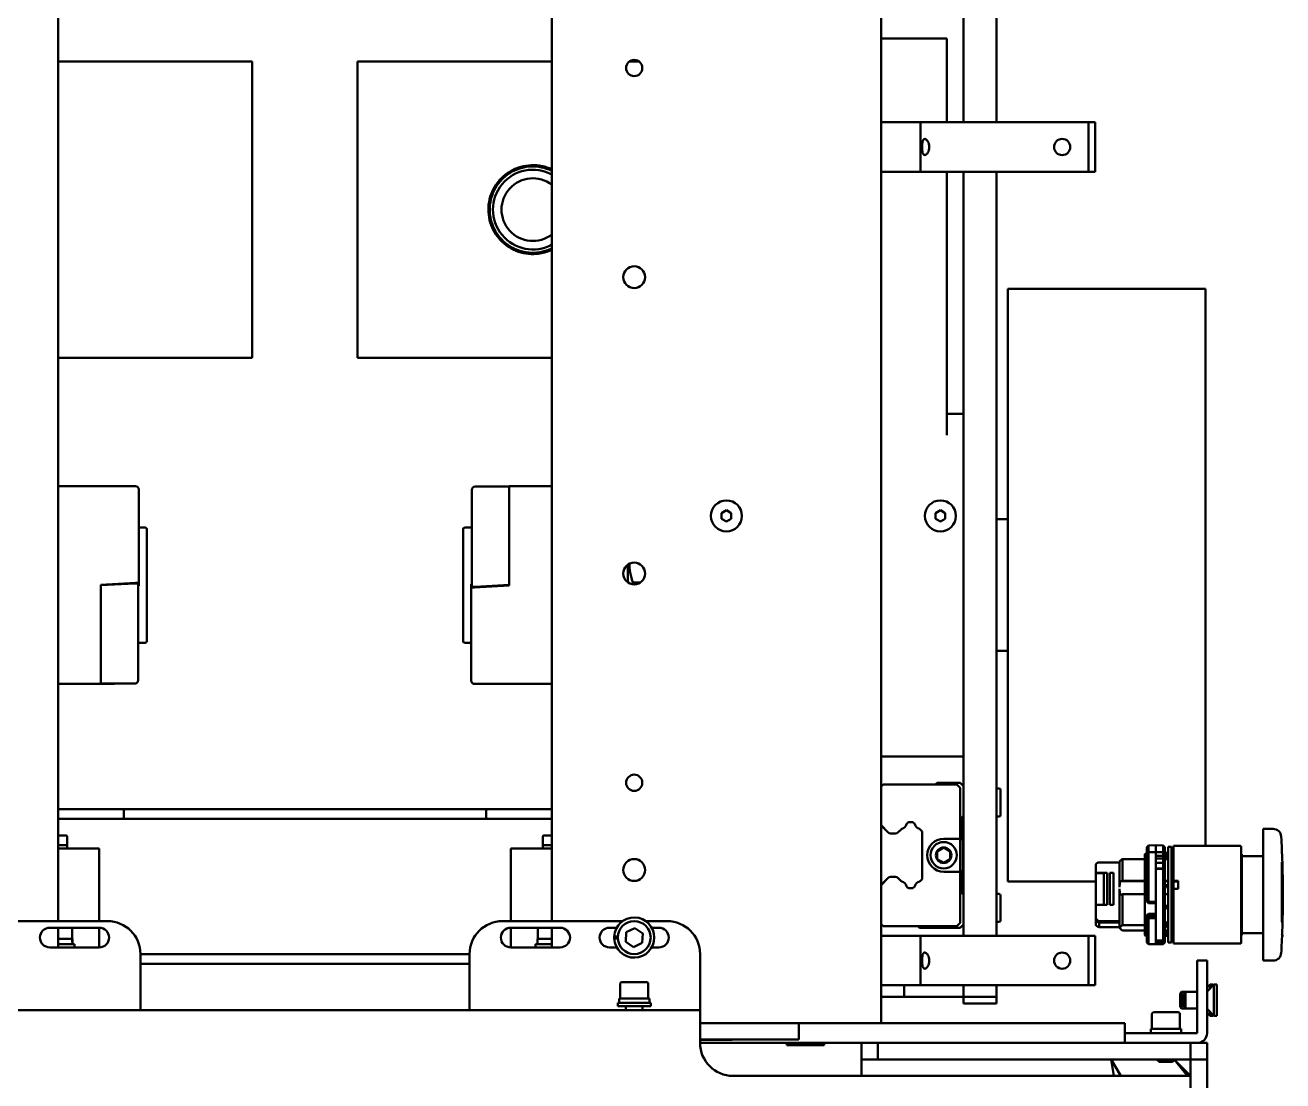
# Model space of a CAD drawing. Header units: millimetres. Extents: x 0 to 792, y -110 to 1285.
# Drawn here: x 317.4 to 699.5, y 757.8 to 1078.3 of the extents above; entities that cross this region are included whole.
import ezdxf

# ---------------------------------------------------------------- set-up
doc = ezdxf.new("R2010")
doc.units = ezdxf.units.MM
doc.header["$LTSCALE"] = 1.333333
doc.layers.add('Visible (ISO)', color=7, linetype='Continuous', lineweight=50)

msp = doc.modelspace()

# ---------------------------------------------------------------- linework, layer by layer
at = {"layer": 'Visible (ISO)'}
for p, q in [((602.43, 1048.76), (602.43, 1130.26)), ((612.43, 1048.76), (612.43, 1130.26)), ((327.43, 1126.26), (327.43, 806.26)), ((477.43, 1126.26), (477.43, 806.26)), ((577.43, 787.26), (577.43, 1126.26)), ((577.43, 1074.26), (579.23, 1074.26)), ((579.23, 1074.26), (597.43, 1074.26)), ((597.43, 1067.76), (597.43, 1074.26)), ((327.73, 1067.26), (327.43, 1067.26)), ((347.83, 1067.26), (327.73, 1067.26)), ((386.43, 1067.26), (347.83, 1067.26)), ((386.43, 1067.26), (386.43, 1061.38)), ((418.43, 1067.26), (457.03, 1067.26)), ((418.43, 1061.38), (418.43, 1067.26)), ((457.03, 1067.26), (477.13, 1067.26)), ((477.13, 1067.26), (477.43, 1067.26)), ((501, 1067.26), (503.86, 1067.26)), ((597.43, 1067.76), (597.43, 1048.76)), ((386.43, 1058.01), (386.43, 1061.38)), ((418.43, 1061.38), (418.43, 1058.01)), ((386.43, 1051.6), (386.43, 1058.01)), ((418.43, 1058.01), (418.43, 1051.6)), ((386.43, 1051.14), (386.43, 1051.6)), ((386.43, 1051.14), (386.43, 1044.4)), ((418.43, 1051.6), (418.43, 1051.14)), ((418.43, 1044.4), (418.43, 1051.14)), ((577.43, 1048.76), (589.43, 1048.76)), ((589.43, 1048.76), (604.43, 1048.76)), ((589.43, 1048.76), (589.43, 1033.76)), ((604.43, 1048.76), (640.43, 1048.76)), ((640.43, 1048.76), (640.43, 1033.76)), ((640.43, 1048.76), (642.43, 1048.76)), ((642.43, 1033.76), (642.43, 1048.76)), ((386.43, 1044.4), (386.43, 1000.12)), ((418.43, 1000.12), (418.43, 1044.4)), ((589.43, 1033.76), (577.43, 1033.76)), ((604.43, 1033.76), (589.43, 1033.76)), ((597.43, 1033.76), (597.43, 953.76)), ((602.43, 801.76), (602.43, 1033.76)), ((640.43, 1033.76), (604.43, 1033.76)), ((612.43, 801.76), (612.43, 1033.76)), ((642.43, 1033.76), (640.43, 1033.76)), ((386.43, 1000.12), (386.43, 993.38)), ((418.43, 993.38), (418.43, 1000.12)), ((615.93, 818.26), (615.93, 998.26)), ((615.93, 998.26), (675.93, 998.26)), ((675.93, 829.11), (675.93, 998.26)), ((386.43, 992.92), (386.43, 993.38)), ((418.43, 993.38), (418.43, 992.92)), ((386.43, 986.51), (386.43, 992.92)), ((418.43, 992.92), (418.43, 986.51)), ((386.43, 983.14), (386.43, 986.51)), ((418.43, 986.51), (418.43, 983.14)), ((386.43, 983.14), (386.43, 977.26)), ((418.43, 977.26), (418.43, 983.14)), ((327.73, 977.26), (327.43, 977.26)), ((347.83, 977.26), (327.73, 977.26)), ((386.43, 977.26), (347.83, 977.26)), ((418.43, 977.26), (457.03, 977.26)), ((457.03, 977.26), (477.13, 977.26)), ((477.13, 977.26), (477.43, 977.26)), ((597.43, 960.26), (602.43, 960.26)), ((327.43, 938.26), (350.93, 938.26)), ((351.93, 908.99), (351.93, 937.26)), ((453.13, 937.16), (453.13, 907.73)), ((464.48, 938.16), (454.13, 938.16)), ((464.48, 938.22), (460.28, 938.22)), ((460.28, 938.22), (460.28, 938.16)), ((464.48, 938.26), (464.48, 908.13)), ((477.43, 938.26), (464.48, 938.26)), ((528.93, 930.13), (530.43, 930.99)), ((528.93, 928.39), (528.93, 930.13)), ((530.43, 927.53), (528.93, 928.39)), ((530.43, 930.99), (531.93, 930.12)), ((531.93, 928.39), (530.43, 927.53)), ((531.93, 930.12), (531.93, 928.39)), ((593.93, 930.13), (595.43, 930.99)), ((593.93, 928.39), (593.93, 930.13)), ((595.43, 927.53), (593.93, 928.39)), ((595.43, 930.99), (596.93, 930.12)), ((596.93, 928.39), (595.43, 927.53)), ((596.93, 930.12), (596.93, 928.39)), ((351.93, 925.73), (353.93, 925.73)), ((354.43, 891.28), (354.43, 925.23)), ((450.43, 925.23), (450.43, 891.28)), ((453.13, 925.73), (450.93, 925.73)), ((612.43, 928.26), (615.93, 928.26)), ((500.53, 914.49), (500.53, 909.03)), ((500.53, 914.49), (500.53, 909.03)), ((340.38, 908.39), (350.93, 908.94)), ((350.73, 908.74), (340.38, 908.2)), ((340.38, 878.26), (340.38, 908.39)), ((350.73, 908.74), (351.73, 908.79)), ((350.93, 908.94), (351.93, 908.99)), ((351.73, 879.36), (351.73, 908.79)), ((351.93, 908.99), (351.93, 908.01)), ((452.93, 907.53), (452.93, 908.51)), ((453.93, 907.58), (452.93, 907.53)), ((452.93, 907.53), (452.93, 879.26)), ((454.13, 907.78), (453.13, 907.73)), ((464.48, 908.13), (453.93, 907.58)), ((454.13, 907.78), (464.48, 908.32)), ((502.03, 909.04), (504.35, 909.04)), ((502.03, 909.04), (504.35, 909.04)), ((351.73, 890.78), (353.93, 890.78)), ((452.93, 890.78), (450.93, 890.78)), ((612.43, 888.26), (615.93, 888.26)), ((327.43, 878.26), (340.38, 878.26)), ((340.38, 878.36), (350.73, 878.36)), ((340.38, 878.3), (344.58, 878.3)), ((344.58, 878.3), (344.58, 878.36)), ((477.43, 878.26), (453.93, 878.26)), ((579.23, 856.26), (577.43, 856.26)), ((602.43, 856.26), (579.23, 856.26)), ((594.43, 848.26), (593.9, 847.73)), ((594.43, 848.26), (601.43, 848.26)), ((602.43, 847.26), (601.43, 848.26)), ((577.43, 847.13), (578.03, 847.73)), ((578.03, 847.73), (600.43, 847.73)), ((600.43, 847.73), (601.43, 846.73)), ((601.43, 846.73), (601.43, 831.26)), ((613.23, 846.51), (612.43, 846.51)), ((613.73, 846.01), (613.73, 838.51)), ((327.43, 840.26), (342.43, 840.26)), ((342.43, 837.26), (327.43, 837.26)), ((342.43, 840.26), (347.43, 840.26)), ((347.43, 837.26), (342.43, 837.26)), ((347.43, 840.26), (347.43, 837.26)), ((347.43, 840.26), (457.43, 840.26)), ((347.43, 837.26), (457.43, 837.26)), ((457.43, 840.26), (462.43, 840.26)), ((457.43, 837.26), (457.43, 840.26)), ((462.43, 837.26), (457.43, 837.26)), ((462.43, 840.26), (477.43, 840.26)), ((477.43, 837.26), (462.43, 837.26)), ((601.93, 837.34), (601.93, 831.17)), ((602.22, 838.05), (602.43, 838.26)), ((613.23, 838.01), (612.43, 838.01)), ((579.61, 833.15), (577.43, 835.33)), ((577.43, 835.3), (579.57, 833.15)), ((580.28, 832.86), (581.84, 832.86)), ((582.55, 833.15), (583.49, 834.1)), ((585.29, 835.89), (585.51, 836.11)), ((585.83, 836.26), (586.95, 836.26)), ((587.31, 836.11), (587.54, 835.88)), ((589.32, 834.1), (589.93, 833.49)), ((589.93, 833.49), (589.93, 819.03)), ((693.46, 834.26), (693.46, 794.26)), ((696.47, 834.26), (693.46, 834.26)), ((327.43, 832.26), (329.88, 832.26)), ((327.43, 829.26), (330.23, 829.26)), ((330.18, 831.96), (330.18, 829.26)), ((330.23, 828.26), (330.23, 829.26)), ((474.63, 829.26), (477.43, 829.26)), ((474.63, 828.26), (474.63, 829.26)), ((474.68, 831.96), (474.68, 829.26)), ((474.98, 832.26), (477.43, 832.26)), ((601.43, 831.26), (596.43, 831.26)), ((602.23, 830.73), (601.43, 831.53)), ((601.43, 831.26), (601.43, 821.26)), ((602.23, 821.73), (602.23, 830.73)), ((602.23, 830.46), (602.43, 830.26)), ((658.14, 828.74), (658.64, 829.24)), ((658.64, 829.24), (660.89, 829.26)), ((658.64, 829.24), (658.64, 829.19)), ((660.89, 829.21), (660.89, 829.26)), ((663.15, 829.24), (660.89, 829.26)), ((663.15, 829.19), (663.15, 829.24)), ((663.64, 828.74), (663.15, 829.24)), ((666.26, 829.11), (666.26, 818.49)), ((686.46, 829.11), (666.26, 829.11)), ((327.43, 828.26), (339.93, 828.26)), ((339.93, 824.26), (339.93, 828.26)), ((464.93, 828.26), (477.43, 828.26)), ((464.93, 828.26), (464.93, 824.26)), ((596.43, 828.57), (594.43, 827.41)), ((594.43, 827.41), (594.43, 825.1)), ((598.43, 827.41), (596.43, 828.57)), ((598.43, 825.1), (598.43, 827.41)), ((657.54, 802.01), (657.54, 826.5)), ((657.74, 826.7), (658.14, 826.71)), ((658.14, 828.69), (658.14, 828.74)), ((658.14, 828.69), (658.14, 828.58)), ((658.14, 828.58), (658.14, 826.64)), ((658.14, 826.64), (658.64, 827.14)), ((658.14, 826.64), (658.14, 826.57)), ((658.14, 826.57), (658.14, 826.57)), ((658.14, 820.43), (658.14, 826.57)), ((658.6, 826.96), (658.6, 826.96)), ((658.64, 827.14), (658.64, 828.96)), ((658.64, 827.14), (660.89, 827.16)), ((658.64, 826.99), (658.64, 820.65)), ((660.89, 827.16), (660.89, 828.98)), ((660.89, 827.16), (663.15, 827.14)), ((660.89, 826.02), (660.89, 827.01)), ((660.89, 822.16), (660.89, 826.02)), ((663.15, 828.96), (663.15, 827.14)), ((663.15, 827.14), (663.64, 826.64)), ((663.15, 826.03), (663.15, 826.99)), ((663.15, 826.03), (663.64, 825.64)), ((663.15, 825.27), (663.15, 826.03)), ((663.64, 825.64), (663.15, 825.27)), ((663.15, 825.27), (663.15, 823.96)), ((663.64, 828.74), (663.64, 828.69)), ((663.64, 828.58), (663.64, 828.69)), ((663.64, 826.64), (663.64, 828.58)), ((663.64, 827.04), (663.94, 827.04)), ((663.64, 826.57), (663.64, 826.64)), ((663.64, 826.57), (663.64, 825.64)), ((663.64, 823.93), (663.64, 825.64)), ((663.94, 827.04), (663.94, 827.24)), ((663.94, 827.04), (663.94, 826.95)), ((663.94, 825.05), (663.94, 826.95)), ((664.63, 799.76), (664.63, 828.76)), ((665.63, 828.76), (664.63, 828.76)), ((665.63, 799.76), (665.63, 828.76)), ((686.76, 799.71), (686.76, 828.81)), ((686.96, 826.56), (686.76, 826.56)), ((686.96, 826.56), (686.96, 801.96)), ((693.46, 825.96), (686.96, 825.96)), ((339.93, 824.26), (339.93, 806.26)), ((464.93, 806.26), (464.93, 824.26)), ((594.43, 825.1), (596.43, 823.95)), ((596.43, 823.95), (598.43, 825.1)), ((601.43, 820.93), (602.23, 821.73)), ((602.43, 822.26), (602.23, 822.06)), ((602.26, 822.09), (602.26, 814.43)), ((642.65, 823.29), (642.65, 820.82)), ((643.65, 824.07), (649.86, 824.07)), ((649.86, 824.36), (650.22, 824.73)), ((649.86, 824.36), (649.86, 824.07)), ((649.86, 824.07), (649.86, 816.53)), ((650.71, 825.08), (650.71, 818.5)), ((650.71, 825.08), (657.54, 825.08)), ((660.89, 820.65), (660.89, 822.16)), ((663.15, 822.22), (663.15, 823.96)), ((663.15, 822.22), (663.64, 821.85)), ((663.15, 822.11), (663.15, 822.22)), ((663.64, 821.85), (663.15, 822.11)), ((663.15, 820.65), (663.15, 822.11)), ((663.64, 823.93), (663.64, 821.85)), ((663.64, 821.85), (663.64, 820.43)), ((663.94, 825.08), (664.63, 825.08)), ((665.63, 825.08), (666.26, 825.08)), ((699.17, 822.83), (699.24, 822.83)), ((579.57, 819.37), (577.43, 817.22)), ((577.43, 817.19), (579.61, 819.37)), ((581.84, 819.66), (580.28, 819.66)), ((583.49, 818.42), (582.55, 819.37)), ((589.93, 819.03), (589.32, 818.42)), ((596.43, 821.26), (601.43, 821.26)), ((601.43, 821.26), (601.43, 805.73)), ((601.93, 821.34), (601.93, 815.17)), ((615.93, 818.26), (642.65, 818.26)), ((642.65, 820.82), (642.65, 811.03)), ((642.65, 820.82), (645.06, 820.82)), ((643.15, 820.94), (646.06, 820.94)), ((645.06, 811.15), (645.06, 820.82)), ((646.06, 820.94), (646.06, 811.15)), ((646.86, 820.94), (646.86, 811.15)), ((646.86, 820.94), (647.98, 820.94)), ((647.98, 820.94), (647.98, 811.15)), ((657.54, 818.37), (650.07, 818.37)), ((650.71, 818.5), (657.54, 818.5)), ((658.14, 820.43), (658.14, 820.14)), ((658.14, 820.14), (658.14, 814.09)), ((658.64, 814.36), (658.64, 820.05)), ((660.89, 814.37), (660.89, 820.06)), ((663.15, 820.05), (663.15, 814.36)), ((663.64, 820.14), (663.64, 820.43)), ((663.64, 814.09), (663.64, 820.14)), ((663.64, 818.5), (664.63, 818.5)), ((664.63, 818.37), (663.64, 818.37)), ((665.63, 818.5), (666.26, 818.5)), ((666.26, 818.37), (665.63, 818.37)), ((666.26, 818.49), (667.66, 818.49)), ((666.26, 818.24), (666.26, 818.49)), ((666.26, 818.24), (666.26, 816.04)), ((666.26, 818.24), (667.66, 818.24)), ((667.66, 818.49), (667.66, 816.04)), ((585.51, 816.4), (585.29, 816.63)), ((585.83, 816.26), (586.95, 816.26)), ((586.95, 816.26), (586.95, 816.26)), ((587.54, 816.64), (587.31, 816.41)), ((602.43, 814.26), (602.22, 814.47)), ((613.23, 814.51), (612.43, 814.51)), ((613.73, 814.01), (613.73, 806.51)), ((649.86, 816.08), (649.86, 806.22)), ((650.71, 814.39), (650.71, 805)), ((650.71, 814.39), (657.54, 814.39)), ((658.14, 814.09), (658.14, 813.8)), ((658.14, 812.16), (658.14, 813.8)), ((658.64, 813.79), (658.64, 812.09)), ((660.89, 812.08), (660.89, 813.79)), ((663.15, 805.72), (663.15, 813.79)), ((663.64, 817.45), (663.94, 817.45)), ((663.64, 814.39), (664.63, 814.39)), ((663.64, 813.8), (663.64, 814.09)), ((663.64, 813.8), (663.64, 806)), ((663.94, 817.45), (663.94, 817.16)), ((663.94, 816.75), (663.94, 817.16)), ((665.63, 814.39), (666.26, 814.39)), ((666.26, 816.04), (666.26, 799.41)), ((667.66, 816.04), (666.26, 816.04)), ((642.65, 811.03), (642.65, 807.26)), ((643.15, 811.15), (646.06, 811.15)), ((646.86, 811.15), (647.98, 811.15)), ((658.6, 811.72), (658.14, 812.16)), ((658.14, 812.16), (658.64, 812.09)), ((658.6, 811.72), (658.64, 811.71)), ((658.64, 812.09), (658.64, 811.71)), ((660.89, 812.08), (658.64, 812.09)), ((658.64, 811.71), (660.89, 811.68)), ((660.89, 807.17), (660.89, 812.08)), ((663.64, 811.19), (663.94, 811.19)), ((663.64, 810.56), (663.94, 810.56)), ((663.94, 810.56), (663.94, 811.19)), ((663.94, 810.56), (663.94, 810.28)), ((699.2, 809.9), (699.24, 809.9)), ((342.43, 806.26), (305.92, 806.26)), ((498.93, 806.26), (462.43, 806.26)), ((512.43, 806.26), (505.92, 806.26)), ((642.65, 807.26), (642.65, 805.86)), ((642.95, 806.69), (642.95, 806.05)), ((649.86, 806.22), (643.65, 806.22)), ((649.17, 806.22), (649.46, 805.96)), ((649.46, 806.22), (649.46, 805.96)), ((649.86, 804.16), (649.86, 806.22)), ((658.14, 808.06), (658.14, 807.41)), ((658.14, 807.41), (658.6, 807.85)), ((658.64, 807.17), (658.14, 807.41)), ((658.14, 806), (658.14, 807.41)), ((658.6, 807.85), (658.6, 808.47)), ((658.64, 807.84), (658.6, 807.85)), ((660.89, 807.88), (658.64, 807.84)), ((658.64, 807.84), (658.64, 807.17)), ((658.64, 807.17), (658.64, 805.72)), ((658.64, 807.17), (660.89, 807.17)), ((660.89, 805.7), (660.89, 807.17)), ((663.64, 806.17), (663.94, 806.17)), ((663.94, 804.67), (663.94, 806.17)), ((699.23, 808.38), (699.13, 808.38)), ((699.24, 807.61), (699.14, 807.6)), ((699.22, 808.91), (699.17, 808.91)), ((699.22, 808.91), (699.23, 808.38)), ((699.24, 807.61), (699.26, 805.83)), ((324.93, 804.26), (339.93, 804.26)), ((327.43, 804.26), (327.43, 798.26)), ((331.68, 804.26), (331.68, 800.86)), ((339.93, 804.26), (339.93, 800.26)), ((464.93, 800.26), (464.93, 804.26)), ((464.93, 804.26), (479.93, 804.26)), ((473.18, 804.26), (473.18, 800.86)), ((477.43, 804.26), (477.43, 798.26)), ((494.93, 804.26), (497.12, 804.26)), ((499.84, 799.99), (500.03, 802.87)), ((500.03, 802.87), (502.63, 804.14)), ((502.63, 804.14), (505.02, 802.53)), ((505.02, 802.53), (504.82, 799.65)), ((507.74, 804.26), (509.93, 804.26)), ((578.03, 804.73), (577.43, 805.33)), ((600.43, 804.73), (578.03, 804.73)), ((589.08, 804.26), (588.54, 804.73)), ((601.43, 804.26), (589.08, 804.26)), ((601.43, 805.73), (600.43, 804.73)), ((601.43, 804.26), (602.43, 805.26)), ((613.23, 806.01), (612.43, 806.01)), ((642.65, 805.22), (642.65, 805.86)), ((649.86, 805.86), (643.65, 805.86)), ((643.65, 805.86), (643.65, 804.45)), ((643.65, 804.45), (649.86, 804.45)), ((649.86, 805.96), (649.46, 805.96)), ((649.86, 804.16), (650.22, 803.79)), ((657.54, 805), (650.71, 805)), ((650.71, 803.44), (657.54, 803.44)), ((658.14, 806), (658.14, 805.82)), ((658.14, 805.82), (658.14, 801.71)), ((658.64, 801.48), (658.64, 805.35)), ((660.89, 801.47), (660.89, 805.33)), ((663.15, 805.35), (663.15, 801.48)), ((663.64, 805.82), (663.64, 806)), ((663.64, 801.71), (663.64, 805.82)), ((663.64, 804.67), (663.94, 804.67)), ((663.64, 803.44), (664.63, 803.44)), ((663.64, 803.38), (663.94, 803.38)), ((664.63, 805), (663.94, 805)), ((663.94, 804.67), (663.94, 804.47)), ((663.94, 803.38), (663.94, 803.44)), ((663.94, 801.48), (663.94, 803.38)), ((666.26, 805), (665.63, 805)), ((665.63, 803.44), (666.26, 803.44)), ((693.46, 802.56), (686.96, 802.56)), ((699.26, 805.83), (699.21, 805.83)), ((699.28, 803.23), (699.24, 803.23)), ((699.28, 803.23), (699.3, 802.12)), ((327.43, 800.86), (331.64, 800.86)), ((332.43, 799.26), (327.43, 799.26)), ((331.64, 800.86), (331.78, 800.86)), ((331.78, 800.86), (331.83, 800.86)), ((331.83, 799.75), (331.83, 800.86)), ((332.43, 799.26), (332.43, 798.26)), ((339.93, 800.26), (339.93, 798.26)), ((464.93, 798.26), (464.93, 800.26)), ((477.43, 799.26), (472.43, 799.26)), ((472.43, 799.26), (472.43, 798.26)), ((473.03, 800.86), (477.43, 800.86)), ((473.03, 799.26), (473.03, 800.86)), ((497.43, 801.02), (496.33, 801.02)), ((496.34, 801.57), (497.44, 801.56)), ((497.44, 800.96), (496.34, 800.97)), ((502.23, 798.38), (499.84, 799.99)), ((504.82, 799.65), (502.23, 798.38)), ((577.43, 801.76), (589.43, 801.76)), ((589.43, 801.76), (604.43, 801.76)), ((589.43, 801.76), (589.43, 786.76)), ((604.43, 801.76), (640.43, 801.76)), ((640.43, 801.76), (640.43, 786.76)), ((640.43, 801.76), (642.43, 801.76)), ((642.43, 786.76), (642.43, 801.76)), ((657.74, 801.81), (658.14, 801.81)), ((658.14, 801.71), (658.14, 801.5)), ((658.14, 799.78), (658.14, 801.5)), ((658.14, 799.78), (658.64, 799.28)), ((658.44, 801.57), (658.44, 801.57)), ((658.64, 801.06), (658.64, 799.28)), ((658.64, 799.28), (660.89, 799.26)), ((660.89, 800.32), (660.89, 801.04)), ((660.89, 799.27), (660.89, 800.32)), ((663.15, 799.28), (660.89, 799.26)), ((660.89, 799.26), (660.89, 799.27)), ((663.15, 801.49), (663.15, 801.49)), ((663.15, 800.35), (663.15, 801.06)), ((663.15, 800.35), (663.64, 800.82)), ((663.15, 800.36), (663.15, 799.89)), ((663.15, 799.89), (663.64, 799.78)), ((663.15, 799.28), (663.15, 799.89)), ((663.64, 799.78), (663.15, 799.28)), ((663.64, 799.78), (663.15, 799.28)), ((663.15, 799.28), (663.15, 799.28)), ((663.64, 801.5), (663.64, 801.71)), ((663.64, 801.5), (663.64, 800.82)), ((663.64, 801.48), (663.94, 801.48)), ((663.64, 799.78), (663.64, 800.82)), ((663.64, 799.78), (663.64, 799.78)), ((665.63, 799.76), (664.63, 799.76)), ((686.46, 799.41), (666.26, 799.41)), ((686.96, 801.96), (686.76, 801.96)), ((699.3, 802.12), (699.2, 802.12)), ((699.3, 801.47), (699.2, 801.47)), ((339.93, 798.26), (324.93, 798.26)), ((352.43, 796.26), (452.43, 796.26)), ((352.43, 779.26), (352.43, 796.26)), ((452.43, 796.26), (452.43, 779.26)), ((479.93, 798.26), (464.93, 798.26)), ((497.12, 798.26), (494.93, 798.26)), ((509.93, 798.26), (507.74, 798.26)), ((522.43, 779.26), (522.43, 796.26)), ((352.43, 793.26), (452.43, 793.26)), ((673.43, 791.26), (673.43, 794.26)), ((676.43, 794.26), (673.43, 794.26)), ((673.43, 791.26), (673.43, 772.26)), ((676.43, 794.26), (676.43, 791.26)), ((676.43, 772.26), (676.43, 791.26)), ((696.47, 794.26), (693.46, 794.26)), ((498.18, 787.26), (498.18, 782.76)), ((498.68, 787.76), (506.18, 787.76)), ((506.68, 787.26), (506.68, 782.76)), ((577.43, 787.26), (577.43, 775.26)), ((589.43, 786.76), (577.43, 786.76)), ((584.43, 783.26), (577.43, 783.26)), ((584.43, 783.26), (584.43, 786.76)), ((592.43, 783.26), (584.43, 783.26)), ((604.43, 786.76), (589.43, 786.76)), ((602.43, 783.26), (592.43, 783.26)), ((602.43, 783.26), (602.43, 786.76)), ((602.43, 781.26), (602.43, 783.26)), ((602.43, 783.26), (612.43, 783.26)), ((640.43, 786.76), (604.43, 786.76)), ((612.43, 783.26), (612.43, 786.76)), ((612.43, 783.26), (612.43, 781.26)), ((642.43, 786.76), (640.43, 786.76)), ((668.23, 784.27), (668.72, 784.76)), ((668.23, 780.25), (668.23, 784.27)), ((668.72, 784.76), (668.72, 779.76)), ((669.92, 784.76), (668.72, 784.76)), ((669.43, 784.27), (669.92, 784.76)), ((669.43, 780.25), (669.43, 784.27)), ((669.92, 784.76), (669.92, 779.76)), ((673.43, 784.76), (669.92, 784.76)), ((676.43, 784.86), (678.54, 786.97)), ((676.43, 786.06), (677.34, 786.97)), ((677.34, 786.97), (677.34, 785.77)), ((678.23, 786.97), (677.34, 786.97)), ((678.23, 786.97), (678.23, 786.66)), ((678.54, 786.97), (678.54, 777.54)), ((679.43, 786.97), (678.54, 786.97)), ((679.43, 786.97), (679.43, 777.54)), ((497.43, 781.46), (507.43, 781.46)), ((497.43, 780.46), (497.43, 781.46)), ((497.43, 780.46), (507.43, 780.46)), ((497.83, 782.03), (497.83, 781.46)), ((507.03, 782.76), (497.84, 782.76)), ((499.93, 780.46), (499.93, 779.26)), ((504.93, 780.46), (504.93, 779.26)), ((507.03, 782.76), (507.03, 781.46)), ((507.43, 780.46), (507.43, 781.46)), ((612.43, 781.26), (602.43, 781.26)), ((668.23, 780.25), (668.72, 779.76)), ((669.92, 779.76), (668.72, 779.76)), ((669.43, 780.25), (669.92, 779.76)), ((673.43, 779.76), (669.92, 779.76)), ((676.43, 779.66), (678.54, 777.54)), ((522.43, 779.26), (282.43, 779.26)), ((522.43, 779.26), (522.43, 776.26)), ((522.43, 776.26), (522.43, 769.26)), ((659.68, 778.06), (659.68, 773.56)), ((660.18, 778.56), (667.68, 778.56)), ((668.18, 778.06), (668.18, 773.56)), ((676.43, 778.46), (677.34, 777.54)), ((677.34, 778.74), (677.34, 777.54)), ((678.23, 777.54), (677.34, 777.54)), ((678.23, 777.86), (678.23, 777.54)), ((679.43, 777.54), (678.54, 777.54)), ((522.43, 775.26), (552.43, 775.26)), ((577.43, 775.26), (552.43, 775.26)), ((552.43, 775.26), (552.43, 770.26)), ((577.43, 775.26), (651.43, 775.26)), ((651.43, 769.26), (651.43, 775.26)), ((651.43, 772.26), (654.43, 772.26)), ((673.43, 772.26), (654.43, 772.26)), ((659.33, 772.83), (659.33, 772.26)), ((668.53, 773.56), (659.34, 773.56)), ((668.53, 773.56), (668.53, 772.26)), ((552.43, 770.26), (522.43, 770.26)), ((651.43, 769.26), (522.43, 769.26)), ((522.71, 770.16), (522.71, 770.26)), ((532.14, 770.16), (522.71, 770.16)), ((532.14, 770.16), (532.14, 770.26)), ((548.76, 768.54), (548.76, 769.26)), ((560.1, 768.54), (548.76, 768.54)), ((560.1, 768.54), (560.1, 769.26)), ((571.43, 764.26), (571.43, 769.26)), ((576.43, 769.26), (576.43, 764.26)), ((671.43, 769.26), (576.43, 769.26)), ((671.43, 764.26), (671.43, 769.26)), ((671.43, 769.26), (676.43, 769.26)), ((676.43, 769.26), (676.43, 764.26)), ((571.43, 764.26), (571.43, 759.26)), ((576.43, 764.26), (571.43, 764.26)), ((576.43, 764.26), (671.43, 764.26)), ((647.29, 764.26), (650.23, 759.26)), ((647.29, 764.26), (648.07, 759.26)), ((661.43, 764.26), (661.43, 764.05)), ((666.43, 764.26), (666.43, 764.05)), ((666.43, 764.26), (671.43, 759.26)), ((666.43, 764.26), (671.37, 759.26)), ((666.43, 764.26), (670.47, 759.26)), ((671.43, 764.26), (671.43, 759.26)), ((676.43, 764.26), (671.43, 764.26)), ((671.43, 759.26), (671.43, 764.26)), ((676.43, 748.86), (676.43, 764.26)), ((661.43, 764.05), (666.43, 764.05)), ((661.92, 763.56), (661.43, 764.05)), ((665.94, 763.56), (661.92, 763.56)), ((665.94, 763.56), (666.43, 764.05)), ((532.43, 759.26), (668.43, 759.26)), ((668.43, 759.26), (671.43, 759.26)), ((671.43, 729.26), (671.43, 759.26))]:
    msp.add_line(p, q, dxfattribs=at)
for centre, radius in [((502.43, 1065.26), 2.46), ((632.43, 1041.26), 2.46), ((502.43, 1001.76), 3.32), ((530.43, 929.26), 4.72), ((595.43, 929.26), 4.72), ((502.43, 911.76), 3.32), ((502.43, 848.26), 2.46), ((596.43, 826.26), 4), ((596.43, 826.26), 2.35), ((502.43, 821.76), 3.32), ((502.43, 801.26), 5), ((632.43, 794.26), 2.46)]:
    msp.add_circle(centre, radius, dxfattribs=at)
for centre, radius, start, end in [((471.63, 1022.26), 12.1, 61.3528, 298.6472), ((471.63, 1022.26), 9.5, 52.3724, 307.6276), ((350.93, 937.26), 1, 0, 90), ((454.13, 937.16), 1, 90, 180), ((353.93, 925.23), 0.5, 0, 90), ((450.93, 925.23), 0.5, 90, 180), ((353.93, 891.28), 0.5, 270, 0), ((450.93, 891.28), 0.5, 180, 270), ((350.73, 879.36), 1, 270, 0), ((453.93, 879.26), 1, 180, 270), ((613.23, 846.01), 0.5, 0, 90), ((602.93, 837.34), 1, 135, 180), ((613.23, 838.51), 0.5, 270, 0), ((580.28, 833.86), 1, 225, 270.0975), ((580.31, 833.86), 1, 225, 267.186), ((581.84, 833.86), 1, 270, 315), ((583.85, 833.75), 0.5, 104.9295, 135), ((583.2, 836.19), 2.03, 284.9295, 345.0706), ((585.64, 835.54), 0.5, 135, 165.0706), ((585.86, 835.76), 0.5, 93.7552, 135), ((586.95, 835.76), 0.5, 45, 90), ((587.19, 835.52), 0.5, 15.2427, 45), ((589.63, 836.19), 2.03, 195.2427, 254.7573), ((588.96, 833.75), 0.5, 45, 74.7573), ((696.47, 831.76), 2.5, 3.2103, 90), ((329.88, 831.96), 0.3, 0, 90), ((474.98, 831.96), 0.3, 90, 180), ((596.43, 826.26), 5, 90, 270), ((602.93, 831.17), 1, 180, 188.9932), ((686.46, 828.81), 0.3, 0, 90), ((384.46, 814.26), 315, 2.531, 3.2103), ((657.74, 826.5), 0.2, 91, 180), ((602.93, 821.34), 1, 174.9001, 180), ((384.46, 814.26), 315, 357.9927, 1.9842), ((580.28, 818.66), 1, 89.9025, 135), ((580.31, 818.66), 1, 92.8166, 135), ((581.84, 818.66), 1, 45, 90), ((583.85, 818.77), 0.5, 225, 255.0706), ((583.2, 816.33), 2.03, 14.9295, 75.0706), ((589.63, 816.33), 2.03, 105.2427, 164.7573), ((588.96, 818.77), 0.5, 285.2427, 315), ((585.64, 816.98), 0.5, 194.9295, 225), ((585.86, 816.76), 0.5, 225, 266.2449), ((586.95, 816.76), 0.5, 270, 315), ((587.19, 816.99), 0.5, 315, 344.7573), ((602.93, 815.17), 1, 180, 225), ((613.23, 814.01), 0.5, 0, 90), ((342.43, 796.26), 10, 0, 90), ((462.43, 796.26), 10, 90, 180), ((502.43, 801.26), 6.1, 182.7573, 177.1193), ((512.43, 796.26), 10, 0, 90), ((613.23, 806.51), 0.5, 270, 0), ((324.93, 801.26), 3, 90, 270), ((339.93, 801.26), 3, 270, 90), ((464.93, 801.26), 3, 90, 270), ((479.93, 801.26), 3, 270, 90), ((494.93, 801.26), 3, 90, 270), ((509.93, 801.26), 3, 270, 90), ((502.43, 801.26), 6.1, 177.1193, 182.2491), ((502.43, 801.26), 6, 182.2876, 182.8043), ((657.74, 802.01), 0.2, 180, 269), ((686.46, 799.71), 0.3, 270, 0), ((384.46, 814.26), 315, 356.7898, 357.6785), ((696.47, 796.76), 2.5, 270, 356.7898), ((498.68, 787.26), 0.5, 90, 180), ((506.18, 787.26), 0.5, 0, 90), ((660.18, 778.06), 0.5, 90, 180), ((667.68, 778.06), 0.5, 0, 90), ((673.43, 772.26), 3, 270, 0), ((532.43, 769.26), 10, 180, 270)]:
    msp.add_arc(centre, radius, start, end, dxfattribs=at)
for centre, major_axis, ratio, start_param, end_param in [((663.86, 814.26), (-1.4, 13.29), 0.415824, 6.019803, 6.072444), ((663.86, 814.26), (2.13, 13.27), 0.398345, 0.36786, 0.420501), ((384.36, 821.2), (314.86, 4.37), 0.521937, 0.005629, 0.015816), ((384.38, 818.69), (314.91, 5.43), 0.437557, 0.007611, 0.017272), ((643.65, 814.26), (7.95, 7.95), 0.784348, 0.905672, 0.955197), ((-3331.67, -2210.65), (-3999.18, -3032.89), 0.025623, 3.170263, 3.172753), ((663.86, 814.26), (1.81, 11.28), 0.398345, 0.365217, 0.427179), ((699.17, 814.3), (0, 13.4), 0.000034, 4.544813, 5.538405), ((384.51, 811.53), (314.92, 6), 0.735233, 0.022898, 0.028616), ((699.24, 814.3), (0, -11.6), 0.000033, 1.181867, 2.396812), ((1183.57, 712.32), (746.63, 0), 0.203015, 2.365547, 2.366765), ((1183.95, 708.13), (747.16, 0), 0.203015, 2.36554, 2.366757), ((663.86, 814.26), (5.61, 13.29), 0.073934, 1.382445, 1.435086), ((663.86, 814.26), (-4.77, -11.29), 0.073934, 4.521395, 4.583357), ((663.86, 814.26), (-5.49, -13.28), 0.115086, 1.261657, 1.314298), ((699.17, 814.3), (0, 13.4), 0.000032, 4.298938, 4.54486), ((699.1, 814.3), (0.21, -13.4), 0.003057, 1.157292, 1.40322), ((384.47, 812.97), (314.97, 4.34), 0.539839, 6.239601, 6.244135), ((384.5, 813.48), (314.26, 18.56), 0.997508, 6.204406, 6.215112), ((643.65, 814.26), (-9.05, 9.05), 0.496213, 1.981884, 2.03141), ((660.86, 814.47), (12.34, 12.34), 0.160888, 4.333655, 4.371213), ((384.47, 812.97), (314.97, 4.34), 0.539839, 6.230676, 6.233797), ((698.92, 819.21), (0.28, -17.74), 0.003057, 0.857346, 0.914101), ((384.71, 799.67), (314.51, 5.48), 0.477879, 0.004508, 0.016342), ((699.02, 819.21), (0.28, -17.74), 0.003057, 0.857346, 0.914101), ((643.65, 814.26), (6.81, -6.81), 0.784348, 5.2965, 5.377513), ((643.65, 814.26), (7.95, -7.95), 0.784348, 5.327988, 5.377513), ((663.86, 814.26), (4.17, 13.24), 0.293549, 3.924253, 3.976894), ((384.46, 814.09), (314.99, 1.88), 0.954565, 6.237121, 6.240792), ((327.43, 798.7), (0.05, -7.62), 0.577313, 1.63955, 1.853338), ((327.43, 799.81), (0.05, -7.62), 0.577313, 1.493967, 1.704411), ((698.92, 819.21), (0.28, -17.74), 0.003057, 0.054221, 0.271343), ((699.02, 819.21), (0.28, -17.74), 0.003057, 0, 0.271343), ((502.43, 782.04), (0.01, 12.64), 0.36397, 1.515486, 1.617317), ((502.43, 783.47), (0.01, 12.64), 0.36397, 1.627513, 1.731026), ((663.93, 772.84), (0.01, 12.64), 0.36397, 1.515486, 1.617317), ((663.93, 774.27), (0.01, 12.64), 0.36397, 1.627513, 1.731026)]:
    msp.add_ellipse(centre, major_axis=major_axis, ratio=ratio, start_param=start_param, end_param=end_param, dxfattribs=at)
for points, knots in [([(589.85, 1041.26), (589.85, 1041.57), (589.87, 1041.89), (589.93, 1042.49), (589.98, 1042.77), (590.11, 1043.21), (590.2, 1043.41), (590.42, 1043.66), (590.55, 1043.72), (590.82, 1043.72), (590.98, 1043.65), (591.31, 1043.39), (591.47, 1043.19), (591.72, 1042.75), (591.84, 1042.48), (592, 1041.89), (592.04, 1041.57), (592.04, 1040.95), (592, 1040.62), (591.84, 1040.04), (591.72, 1039.77), (591.47, 1039.33), (591.31, 1039.13), (590.98, 1038.87), (590.82, 1038.8), (590.55, 1038.8), (590.42, 1038.86), (590.2, 1039.11), (590.11, 1039.31), (589.98, 1039.75), (589.93, 1040.03), (589.87, 1040.63), (589.85, 1040.95), (589.85, 1041.26)], [-1.556394, -1.556394, -1.556394, -1.556394, -1.464274, -1.464274, -1.372155, -1.372155, -1.273334, -1.273334, -1.174514, -1.174514, -1.069351, -1.069351, -0.964189, -0.964189, -0.871193, -0.871193, -0.778197, -0.778197, -0.685201, -0.685201, -0.592204, -0.592204, -0.487042, -0.487042, -0.38188, -0.38188, -0.28306, -0.28306, -0.184239, -0.184239, -0.092119, -0.092119, 0, 0, 0, 0]), ([(477.43, 1009.98), (477.26, 1009.92), (477.1, 1009.86), (476.95, 1009.81), (476.55, 1009.67), (476.2, 1009.55), (475.89, 1009.45), (474.9, 1009.12), (474.33, 1009.02), (473.76, 1008.93), (473.45, 1008.88), (473.11, 1008.84), (472.77, 1008.81), (471.71, 1008.72), (470.64, 1008.75), (469.59, 1008.91), (468.54, 1009.07), (467.51, 1009.36), (466.52, 1009.76), (466.03, 1009.96), (465.55, 1010.19), (465.09, 1010.45), (464.62, 1010.71), (464.17, 1010.99), (463.74, 1011.3), (462.87, 1011.93), (462.08, 1012.65), (461.39, 1013.46), (460.7, 1014.27), (460.1, 1015.16), (459.61, 1016.1), (459.13, 1017.05), (458.75, 1018.06), (458.5, 1019.09), (458.26, 1020.13), (458.13, 1021.2), (458.13, 1022.26), (458.13, 1023.32), (458.25, 1024.39), (458.5, 1025.42), (458.76, 1026.46), (459.13, 1027.47), (459.61, 1028.41), (460.1, 1029.36), (460.7, 1030.25), (461.39, 1031.06), (462.09, 1031.87), (462.87, 1032.59), (463.74, 1033.21), (464.17, 1033.52), (464.62, 1033.81), (465.09, 1034.07), (465.55, 1034.33), (466.03, 1034.56), (466.52, 1034.76), (467.51, 1035.16), (468.54, 1035.44), (469.59, 1035.6), (470.65, 1035.77), (471.71, 1035.8), (472.77, 1035.71), (473.3, 1035.67), (473.83, 1035.59), (474.36, 1035.48), (474.81, 1035.39), (475.3, 1035.27), (475.89, 1035.07), (476.4, 1034.9), (476.95, 1034.71), (477.43, 1034.54)], [-6.765096, -6.765096, -6.765096, -6.765096, -6.743969, -6.743969, -6.743969, -6.687339, -6.687339, -6.687339, -6.504859, -6.504859, -6.504859, -6.403269, -6.403269, -6.403269, -6.082419, -6.082419, -6.082419, -5.762141, -5.762141, -5.762141, -5.601468, -5.601468, -5.601468, -5.440948, -5.440948, -5.440948, -5.120043, -5.120043, -5.120043, -4.799363, -4.799363, -4.799363, -4.478073, -4.478073, -4.478073, -4.157456, -4.157456, -4.157456, -3.835968, -3.835968, -3.835968, -3.514687, -3.514687, -3.514687, -3.194125, -3.194125, -3.194125, -2.873061, -2.873061, -2.873061, -2.713054, -2.713054, -2.713054, -2.552655, -2.552655, -2.552655, -2.231421, -2.231421, -2.231421, -1.910295, -1.910295, -1.910295, -1.749447, -1.749447, -1.749447, -1.609084, -1.609084, -1.609084, -1.488313, -1.488313, -1.488313, -1.488313]), ([(477.43, 1010.4), (476.87, 1010.2), (476.32, 1010.01), (474.78, 1009.5), (472.74, 1009.08), (469.62, 1009.19), (467.12, 1009.88), (465.25, 1010.78), (463.51, 1011.89), (461.6, 1013.65), (459.85, 1016.24), (458.78, 1019.16), (458.4, 1022.26), (458.78, 1025.36), (459.85, 1028.28), (461.6, 1030.87), (463.51, 1032.63), (465.25, 1033.74), (467.12, 1034.63), (469.62, 1035.33), (472.74, 1035.43), (474.78, 1035.02), (476.32, 1034.5), (476.87, 1034.31), (477.43, 1034.12)], [0.01456842, 0.01456842, 0.01456842, 0.01456842, 0.0163397, 0.0163397, 0.01946159, 0.02258348, 0.02570537, 0.02726631, 0.02882725, 0.03194914, 0.03507103, 0.03819292, 0.04131481, 0.04443669, 0.04755858, 0.05068047, 0.05380236, 0.0553633, 0.05692424, 0.06004613, 0.06316802, 0.06628991, 0.06628991, 0.06806119, 0.06806119, 0.06806119, 0.06806119]), ([(658.64, 828.96), (658.64, 828.99), (658.64, 829.02), (658.64, 829.08), (658.64, 829.1), (658.64, 829.17), (658.64, 829.18), (658.64, 829.19)], [-0.04182055, -0.04182055, -0.04182055, -0.04182055, -0.03024166, -0.03024166, -0.02096406, -0.02096406, -0.00000003, -0.00000003, -0.00000003, -0.00000003]), ([(660.89, 829.21), (660.89, 829.2), (660.89, 829.17), (660.89, 829.1), (660.89, 829.05), (660.89, 828.98)], [-1, -1, -1, -1, -0.5, -0.5, 0, 0, 0, 0]), ([(663.15, 829.19), (663.15, 829.18), (663.15, 829.17), (663.15, 829.1), (663.15, 829.08), (663.15, 829.02), (663.15, 828.99), (663.15, 828.96)], [-0.0420656, -0.0420656, -0.0420656, -0.0420656, -0.02097864, -0.02097864, -0.01164671, -0.01164671, -0.00000003, -0.00000003, -0.00000003, -0.00000003]), ([(658.64, 826.99), (658.64, 827.01), (658.64, 827.04), (658.64, 827.08), (658.64, 827.1), (658.64, 827.12), (658.64, 827.13), (658.64, 827.14), (658.64, 827.14), (658.64, 827.14)], [-0.06306525, -0.06306525, -0.06306525, -0.06306525, -0.04372195, -0.04372195, -0.02824668, -0.02824668, -0.01422292, -0.01422292, -0.00511493, -0.00511493, -0.00511493, -0.00511493]), ([(660.89, 827.16), (660.89, 827.16), (660.89, 827.15), (660.89, 827.1), (660.89, 827.06), (660.89, 827.01)], [-0.9141473, -0.9141473, -0.9141473, -0.9141473, -0.5, -0.5, 0, 0, 0, 0]), ([(663.15, 826.03), (662.81, 826.03), (662.48, 826.03), (662.15, 826.03), (662.03, 826.03), (661.91, 826.03), (661.78, 826.03), (661.66, 826.03), (661.54, 826.03), (661.42, 826.02), (661.29, 826.02), (661.17, 826.02), (661.05, 826.02), (660.99, 826.02), (660.94, 826.02), (660.89, 826.02)], [-0.2266028, -0.2266028, -0.2266028, -0.2266028, -0.1273642, -0.1273642, -0.1273642, -0.0904341, -0.0904341, -0.0904341, -0.053504, -0.053504, -0.053504, -0.0165739, -0.0165739, -0.0165739, -0.0011569, -0.0011569, -0.0011569, -0.0011569]), ([(660.89, 825.26), (660.94, 825.26), (661, 825.26), (661.05, 825.26), (661.17, 825.26), (661.3, 825.26), (661.42, 825.26), (661.54, 825.26), (661.67, 825.26), (661.79, 825.26), (661.91, 825.26), (662.03, 825.26), (662.16, 825.26), (662.4, 825.26), (662.65, 825.27), (662.9, 825.27), (662.98, 825.27), (663.07, 825.27), (663.15, 825.27)], [0.0007217, 0.0007217, 0.0007217, 0.0007217, 0.0165739, 0.0165739, 0.0165739, 0.053504, 0.053504, 0.053504, 0.0904341, 0.0904341, 0.0904341, 0.1273642, 0.1273642, 0.1273642, 0.2012245, 0.2012245, 0.2012245, 0.2266028, 0.2266028, 0.2266028, 0.2266028]), ([(663.15, 827.14), (663.15, 827.14), (663.15, 827.14), (663.15, 827.13), (663.15, 827.12), (663.15, 827.07), (663.15, 827.03), (663.15, 826.99)], [-0.03736752, -0.03736752, -0.03736752, -0.03736752, -0.03024143, -0.03024143, -0.02096389, -0.02096389, -0.00000003, -0.00000003, -0.00000003, -0.00000003]), ([(642.65, 823.29), (642.65, 823.35), (642.66, 823.41), (642.7, 823.53), (642.74, 823.61), (642.82, 823.72), (642.88, 823.79), (643, 823.88), (643.08, 823.92), (643.15, 823.94)], [-0.09189498, -0.09189498, -0.09189498, -0.09189498, -0.07502101, -0.07502101, -0.05417135, -0.05417135, -0.02882345, -0.02882345, 0, 0, 0, 0]), ([(663.15, 822.22), (663.03, 822.23), (662.9, 822.23), (662.66, 822.23), (662.53, 822.24), (662.33, 822.24), (662.24, 822.24), (662.12, 822.25), (662.08, 822.25), (661.92, 822.25), (661.8, 822.25), (661.55, 822.26), (661.43, 822.26), (661.2, 822.26), (661.1, 822.27), (660.96, 822.27), (660.92, 822.27), (660.89, 822.27)], [0.0484659, 0.0484659, 0.0484659, 0.0484659, 0.085396, 0.085396, 0.1223261, 0.1223261, 0.1477044, 0.1477044, 0.1592562, 0.1592562, 0.1961863, 0.1961863, 0.2331165, 0.2331165, 0.2642707, 0.2642707, 0.274347, 0.274347, 0.274347, 0.274347]), ([(660.89, 822.16), (660.92, 822.16), (660.96, 822.16), (661.09, 822.16), (661.2, 822.15), (661.42, 822.15), (661.55, 822.15), (661.79, 822.14), (661.91, 822.14), (662.08, 822.14), (662.12, 822.13), (662.24, 822.13), (662.32, 822.13), (662.53, 822.13), (662.65, 822.12), (662.9, 822.12), (663.02, 822.12), (663.15, 822.11)], [-0.2739117, -0.2739117, -0.2739117, -0.2739117, -0.2642707, -0.2642707, -0.2331165, -0.2331165, -0.1961863, -0.1961863, -0.1592562, -0.1592562, -0.1477044, -0.1477044, -0.1223261, -0.1223261, -0.085396, -0.085396, -0.0484659, -0.0484659, -0.0484659, -0.0484659]), ([(643.15, 820.94), (643.09, 820.94), (643.02, 820.93), (642.91, 820.92), (642.85, 820.91), (642.76, 820.89), (642.72, 820.88), (642.67, 820.85), (642.65, 820.83), (642.65, 820.82)], [-0.32217395, -0.32217395, -0.32217395, -0.32217395, -0.30451888, -0.30451888, -0.28552315, -0.28552315, -0.26469161, -0.26469161, -0.24201108, -0.24201108, -0.24201108, -0.24201108]), ([(658.64, 820.05), (658.64, 820.13), (658.64, 820.23), (658.64, 820.48), (658.64, 820.58), (658.64, 820.65)], [-0.0438832, -0.0438832, -0.0438832, -0.0438832, -0.02194114, -0.02194114, -0.00000003, -0.00000003, -0.00000003, -0.00000003]), ([(660.89, 820.65), (660.89, 820.56), (660.89, 820.46), (660.89, 820.26), (660.89, 820.16), (660.89, 820.06)], [0, 0, 0, 0, 0.5, 0.5, 1, 1, 1, 1]), ([(663.15, 820.65), (663.15, 820.61), (663.15, 820.56), (663.15, 820.45), (663.15, 820.39), (663.15, 820.29), (663.15, 820.25), (663.15, 820.15), (663.15, 820.1), (663.15, 820.05)], [-0.06305847, -0.06305847, -0.06305847, -0.06305847, -0.04372079, -0.04372079, -0.02824427, -0.02824427, -0.01422169, -0.01422169, -0.00000005, -0.00000005, -0.00000005, -0.00000005]), ([(658.64, 813.79), (658.64, 813.86), (658.64, 813.96), (658.64, 814.13), (658.64, 814.18), (658.64, 814.28), (658.64, 814.33), (658.64, 814.36)], [-0.04206598, -0.04206598, -0.04206598, -0.04206598, -0.02097893, -0.02097893, -0.01164687, -0.01164687, -0.00000003, -0.00000003, -0.00000003, -0.00000003]), ([(660.89, 814.37), (660.89, 814.29), (660.89, 814.19), (660.89, 814), (660.89, 813.9), (660.89, 813.79)], [0, 0, 0, 0, 0.5, 0.5, 1, 1, 1, 1]), ([(663.15, 814.36), (663.15, 814.33), (663.15, 814.28), (663.15, 814.18), (663.15, 814.13), (663.15, 813.96), (663.15, 813.86), (663.15, 813.79)], [-0.04182251, -0.04182251, -0.04182251, -0.04182251, -0.03024313, -0.03024313, -0.02096513, -0.02096513, -0.00000003, -0.00000003, -0.00000003, -0.00000003]), ([(642.65, 811.03), (642.65, 811.04), (642.67, 811.06), (642.72, 811.09), (642.76, 811.1), (642.85, 811.12), (642.91, 811.13), (643.02, 811.14), (643.09, 811.15), (643.15, 811.15)], [-0.08016287, -0.08016287, -0.08016287, -0.08016287, -0.05748234, -0.05748234, -0.03665079, -0.03665079, -0.01765507, -0.01765507, 0, 0, 0, 0]), ([(643.15, 806.53), (643.08, 806.57), (643, 806.64), (642.88, 806.76), (642.82, 806.84), (642.74, 806.97), (642.7, 807.04), (642.66, 807.16), (642.65, 807.22), (642.65, 807.26)], [-0.36052887, -0.36052887, -0.36052887, -0.36052887, -0.33170542, -0.33170542, -0.30635752, -0.30635752, -0.28550786, -0.28550786, -0.26863389, -0.26863389, -0.26863389, -0.26863389]), ([(642.65, 805.22), (642.65, 805.17), (642.66, 805.1), (642.7, 804.98), (642.74, 804.91), (642.82, 804.8), (642.88, 804.73), (643, 804.64), (643.08, 804.6), (643.15, 804.58)], [-0.09189498, -0.09189498, -0.09189498, -0.09189498, -0.07502101, -0.07502101, -0.05417135, -0.05417135, -0.02882345, -0.02882345, 0, 0, 0, 0]), ([(658.64, 805.35), (658.64, 805.36), (658.64, 805.39), (658.64, 805.44), (658.64, 805.47), (658.64, 805.58), (658.64, 805.66), (658.64, 805.72)], [-0.04182055, -0.04182055, -0.04182055, -0.04182055, -0.03024166, -0.03024166, -0.02096406, -0.02096406, -0.00000003, -0.00000003, -0.00000003, -0.00000003]), ([(660.89, 805.7), (660.89, 805.62), (660.89, 805.54), (660.89, 805.42), (660.89, 805.37), (660.89, 805.33)], [0, 0, 0, 0, 0.5, 0.5, 1, 1, 1, 1]), ([(663.15, 805.72), (663.15, 805.69), (663.15, 805.64), (663.15, 805.56), (663.15, 805.52), (663.15, 805.46), (663.15, 805.43), (663.15, 805.39), (663.15, 805.37), (663.15, 805.35)], [-0.06306525, -0.06306525, -0.06306525, -0.06306525, -0.04372195, -0.04372195, -0.02824668, -0.02824668, -0.01422292, -0.01422292, -0.00000005, -0.00000005, -0.00000005, -0.00000005]), ([(658.64, 801.06), (658.64, 801.08), (658.64, 801.1), (658.64, 801.18), (658.64, 801.21), (658.64, 801.28), (658.64, 801.32), (658.64, 801.4), (658.64, 801.44), (658.64, 801.48)], [-0.06306525, -0.06306525, -0.06306525, -0.06306525, -0.04372195, -0.04372195, -0.02824668, -0.02824668, -0.01422292, -0.01422292, -0.00000005, -0.00000005, -0.00000005, -0.00000005]), ([(660.89, 801.47), (660.89, 801.38), (660.89, 801.3), (660.89, 801.15), (660.89, 801.09), (660.89, 801.04)], [0, 0, 0, 0, 0.5, 0.5, 1, 1, 1, 1]), ([(663.15, 800.35), (663.06, 800.35), (662.98, 800.35), (662.89, 800.35), (662.77, 800.35), (662.65, 800.34), (662.52, 800.34), (662.4, 800.34), (662.28, 800.34), (662.15, 800.34), (662.03, 800.33), (661.91, 800.33), (661.78, 800.33), (661.66, 800.33), (661.54, 800.33), (661.42, 800.33), (661.29, 800.32), (661.17, 800.32), (661.05, 800.32), (660.99, 800.32), (660.94, 800.32), (660.89, 800.32)], [-0.2266028, -0.2266028, -0.2266028, -0.2266028, -0.2012245, -0.2012245, -0.2012245, -0.1642943, -0.1642943, -0.1642943, -0.1273642, -0.1273642, -0.1273642, -0.0904341, -0.0904341, -0.0904341, -0.053504, -0.053504, -0.053504, -0.0165739, -0.0165739, -0.0165739, -0.0011569, -0.0011569, -0.0011569, -0.0011569]), ([(663.15, 799.89), (663.03, 799.89), (662.9, 799.88), (662.66, 799.88), (662.53, 799.88), (662.33, 799.88), (662.24, 799.88), (662.12, 799.88), (662.08, 799.88), (661.92, 799.88), (661.8, 799.88), (661.55, 799.87), (661.43, 799.87), (661.2, 799.87), (661.1, 799.87), (660.96, 799.87), (660.92, 799.87), (660.89, 799.87)], [0.0484659, 0.0484659, 0.0484659, 0.0484659, 0.085396, 0.085396, 0.1223261, 0.1223261, 0.1477044, 0.1477044, 0.1592562, 0.1592562, 0.1961863, 0.1961863, 0.2331165, 0.2331165, 0.2642707, 0.2642707, 0.274347, 0.274347, 0.274347, 0.274347]), ([(660.89, 799.27), (660.92, 799.27), (660.96, 799.27), (661.09, 799.27), (661.2, 799.27), (661.42, 799.27), (661.55, 799.27), (661.79, 799.27), (661.91, 799.27), (662.08, 799.28), (662.12, 799.28), (662.24, 799.28), (662.32, 799.28), (662.53, 799.28), (662.65, 799.28), (662.9, 799.28), (663.02, 799.28), (663.15, 799.28)], [-0.2739117, -0.2739117, -0.2739117, -0.2739117, -0.2642707, -0.2642707, -0.2331165, -0.2331165, -0.1961863, -0.1961863, -0.1592562, -0.1592562, -0.1477044, -0.1477044, -0.1223261, -0.1223261, -0.085396, -0.085396, -0.0484659, -0.0484659, -0.0484659, -0.0484659]), ([(663.15, 801.48), (663.15, 801.45), (663.15, 801.4), (663.15, 801.31), (663.15, 801.27), (663.15, 801.14), (663.15, 801.09), (663.15, 801.06)], [-0.04182023, -0.04182023, -0.04182023, -0.04182023, -0.03024143, -0.03024143, -0.02096389, -0.02096389, -0.00000003, -0.00000003, -0.00000003, -0.00000003]), ([(589.85, 794.26), (589.85, 794.57), (589.87, 794.89), (589.93, 795.49), (589.98, 795.77), (590.11, 796.21), (590.2, 796.41), (590.42, 796.66), (590.55, 796.72), (590.82, 796.72), (590.98, 796.65), (591.31, 796.39), (591.47, 796.19), (591.72, 795.75), (591.84, 795.48), (592, 794.89), (592.04, 794.57), (592.04, 793.95), (592, 793.62), (591.84, 793.04), (591.72, 792.77), (591.47, 792.33), (591.31, 792.13), (590.98, 791.87), (590.82, 791.8), (590.55, 791.8), (590.42, 791.86), (590.2, 792.11), (590.11, 792.31), (589.98, 792.75), (589.93, 793.03), (589.87, 793.63), (589.85, 793.95), (589.85, 794.26)], [-1.556394, -1.556394, -1.556394, -1.556394, -1.464274, -1.464274, -1.372155, -1.372155, -1.273334, -1.273334, -1.174514, -1.174514, -1.069351, -1.069351, -0.964189, -0.964189, -0.871193, -0.871193, -0.778197, -0.778197, -0.685201, -0.685201, -0.592204, -0.592204, -0.487042, -0.487042, -0.38188, -0.38188, -0.28306, -0.28306, -0.184239, -0.184239, -0.092119, -0.092119, 0, 0, 0, 0])]:
    msp.add_open_spline(points, degree=3, knots=knots, dxfattribs=at)
for points, weights in [([(500.96, 914.74), (500.98, 912.1), (502.03, 909.04)], [1.07732513418, 1.07595592369, 1]), ([(500.96, 914.74), (500.98, 912.1), (502.03, 909.04)], [1.07732513418, 1.07595592369, 1]), ([(502.03, 909.04), (501.94, 908.76), (501.86, 908.48)], [1, 1.00616350814, 1.01183588893]), ([(502.03, 909.04), (501.94, 908.76), (501.86, 908.48)], [1, 1.00616350814, 1.01183588893]), ([(650.71, 825.08), (650.4, 824.9), (650.22, 824.73)], [1.78064656055, 1.80708889277, 1.82202517208]), ([(649.86, 816.53), (649.88, 817.44), (650.07, 818.37)], [1.86149815631, 1.85955552985, 1.84202560872]), ([(650.07, 814.25), (649.88, 815.18), (649.86, 816.08)], [1.84203939896, 1.85955629408, 1.86149815631]), ([(650.71, 805), (649.35, 804.22), (650.71, 803.44)], [1.78064656056, 1.90218205819, 1.78064656055])]:
    msp.add_rational_spline(points, weights, degree=2, dxfattribs=at)
for points, degree in [([(663.15, 823.96), (662.02, 823.96), (660.89, 823.96)], 2), ([(645.06, 820.82), (645.39, 820.86), (645.72, 820.9), (646.06, 820.94)], 3), ([(646.86, 820.8), (647.23, 820.84), (647.6, 820.89), (647.98, 820.94)], 3), ([(658.6, 808.47), (659.36, 808.47), (660.13, 808.48), (660.89, 808.49)], 3), ([(642.95, 806.05), (642.8, 805.96), (642.65, 805.86)], 2)]:
    msp.add_open_spline(points, degree=degree, dxfattribs=at)

doc.saveas('drawing.dxf')
